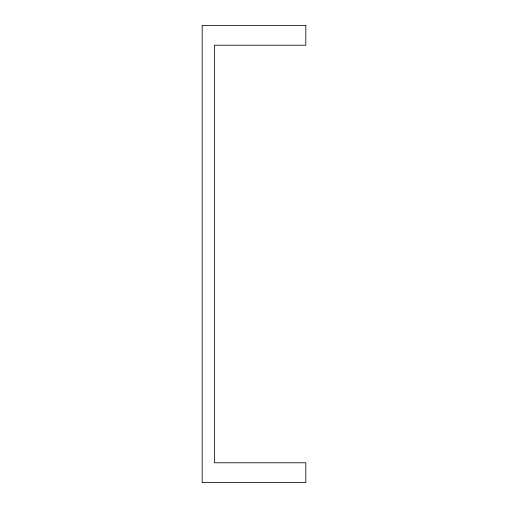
<?xml version="1.0" encoding="UTF-8"?>
<svg xmlns="http://www.w3.org/2000/svg" width="508" height="508" viewBox="0 0 508 508"><rect width="100%" height="100%" fill="white"/><g stroke="black" fill="none" stroke-linecap="round" stroke-linejoin="round"><path stroke-width="0.76" d="M305.816 25.4L202.184 25.4L202.184 482.6L305.816 482.6L305.816 462.788L214.376 462.788L214.376 45.212L305.816 45.212L305.816 25.4"/></g></svg>
